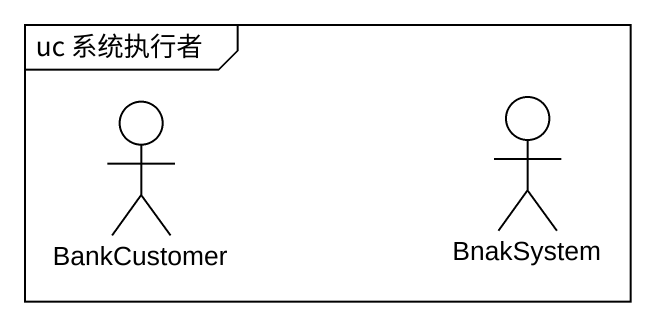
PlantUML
@startuml
mainframe uc 系统执行者
actor BnakSystem
actor BankCustomer
@enduml
